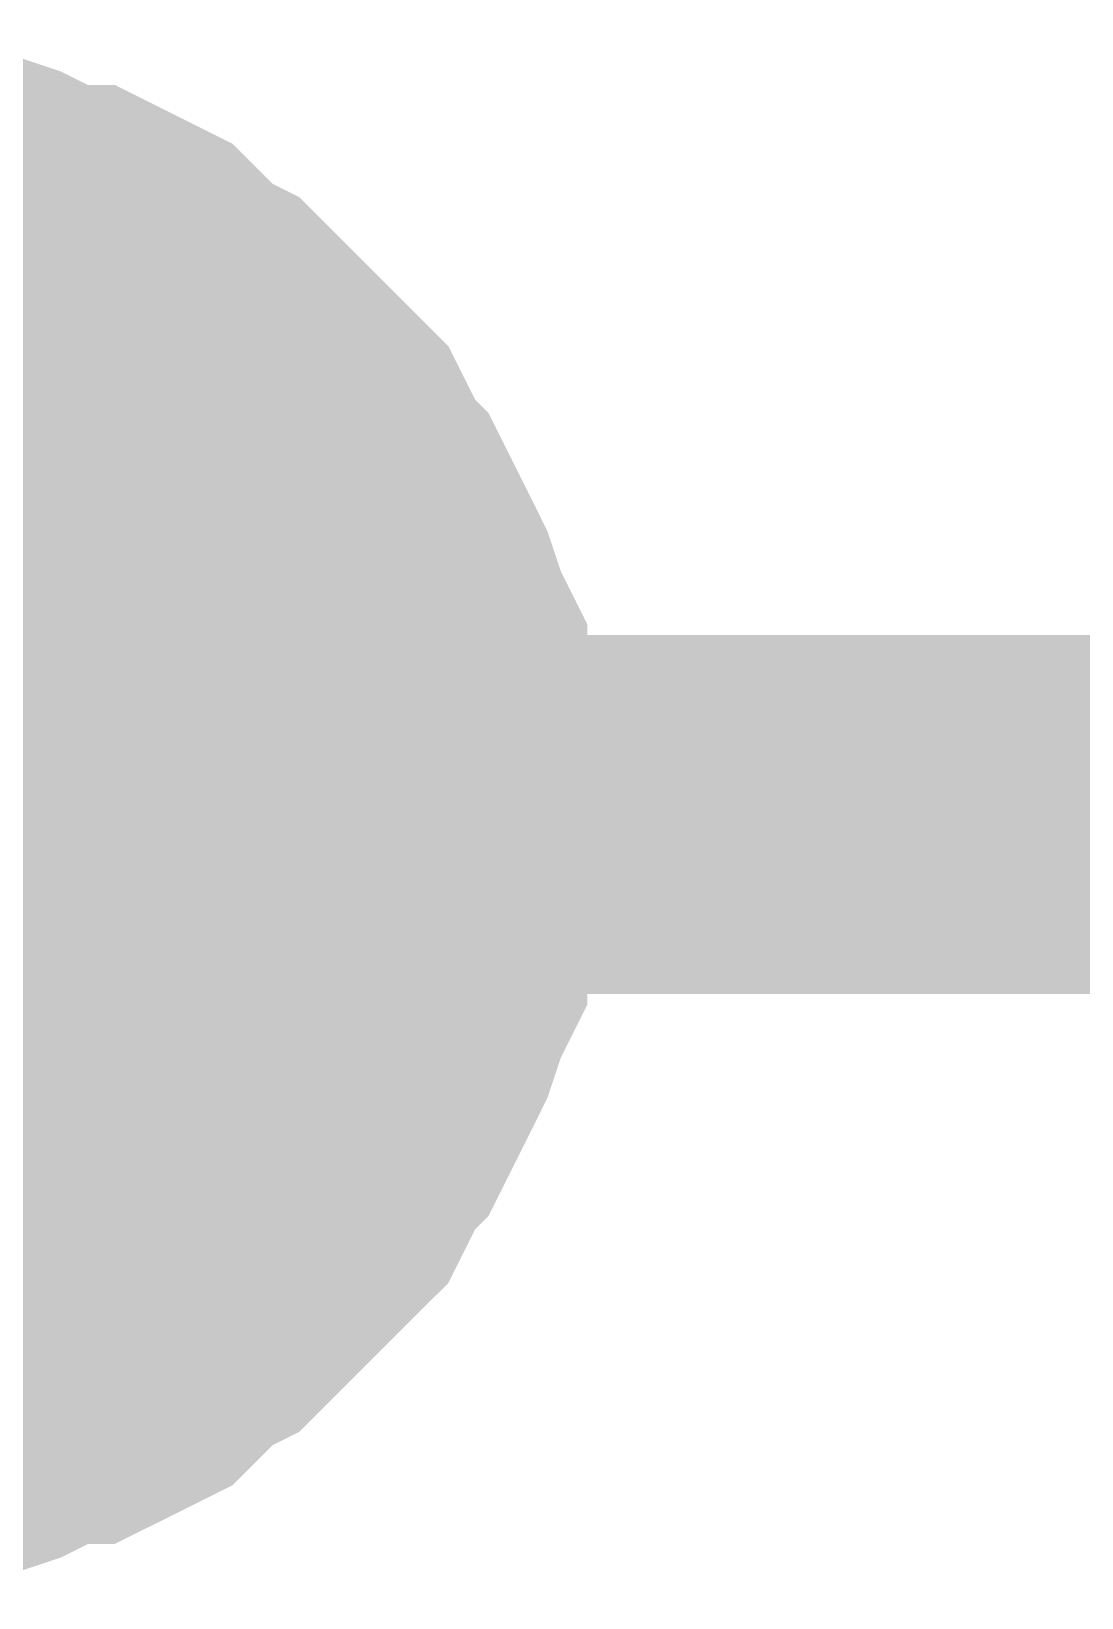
# Model space of a CAD drawing. Header units: inches. Extents: x 0 to 594, y 0 to 420.
# Drawn here: x 137.692 to 138.569, y 194.34 to 195.647 of the extents above; entities that cross this region are included whole.
import ezdxf

# ---------------------------------------------------------------- set-up
doc = ezdxf.new("R2010")
doc.units = ezdxf.units.IN
doc.layers.add('Sheet', color=255, linetype='Continuous')

msp = doc.modelspace()

# ---------------------------------------------------------------- linework, layer by layer
at = {"layer": 'Sheet'}
for points in [[(137.5249, 195.4975, 0.2997, 0.2997, 0), (137.5585, 195.4975, 0.2997, 0.2997, 0), (137.5809, 195.4863, 0.2997, 0.2997, 0), (137.6033, 195.4863, 0.2997, 0.2997, 0), (137.6257, 195.4863, 0.2997, 0.2997, 0), (137.6593, 195.4751, 0.2997, 0.2997, 0), (137.6817, 195.464, 0.2997, 0.2997, 0), (137.7041, 195.4528, 0.2997, 0.2997, 0), (137.7265, 195.4528, 0.2997, 0.2997, 0), (137.7489, 195.4416, 0.2997, 0.2997, 0), (137.7713, 195.4304, 0.2997, 0.2997, 0), (137.7937, 195.408, 0.2997, 0.2997, 0), (137.8049, 195.3968, 0.2997, 0.2997, 0), (137.8273, 195.3856, 0.2997, 0.2997, 0), (137.8497, 195.3632, 0.2997, 0.2997, 0), (137.8609, 195.352, 0.2997, 0.2997, 0), (137.8833, 195.3296, 0.2997, 0.2997, 0), (137.8945, 195.3184, 0.2997, 0.2997, 0), (137.9169, 195.296, 0.2997, 0.2997, 0), (137.9281, 195.2736, 0.2997, 0.2997, 0), (137.9393, 195.2512, 0.2997, 0.2997, 0), (137.9505, 195.24, 0.2997, 0.2997, 0), (137.9617, 195.2176, 0.2997, 0.2997, 0), (137.9729, 195.1952, 0.2997, 0.2997, 0), (137.984, 195.1728, 0.2997, 0.2997, 0), (137.9952, 195.1392, 0.2997, 0.2997, 0), (138.0064, 195.1168, 0.2997, 0.2997, 0), (138.0064, 195.0944, 0.2997, 0.2997, 0), (138.0064, 195.072, 0.2997, 0.2997, 0), (138.0176, 195.0496, 0.2997, 0.2997, 0), (138.0176, 195.016, 0.2997, 0.2997, 0), (138.0176, 194.9936, 0.2997, 0.2997, 0)], [(137.5249, 195.4975, 0.2997, 0.2997, 0), (137.5585, 195.4975, 0.2997, 0.2997, 0), (137.5809, 195.4863, 0.2997, 0.2997, 0), (137.6033, 195.4863, 0.2997, 0.2997, 0), (137.6257, 195.4863, 0.2997, 0.2997, 0), (137.6593, 195.4751, 0.2997, 0.2997, 0), (137.6817, 195.464, 0.2997, 0.2997, 0), (137.7041, 195.4528, 0.2997, 0.2997, 0), (137.7265, 195.4528, 0.2997, 0.2997, 0), (137.7489, 195.4416, 0.2997, 0.2997, 0), (137.7713, 195.4304, 0.2997, 0.2997, 0), (137.7937, 195.408, 0.2997, 0.2997, 0), (137.8049, 195.3968, 0.2997, 0.2997, 0), (137.8273, 195.3856, 0.2997, 0.2997, 0), (137.8497, 195.3632, 0.2997, 0.2997, 0), (137.8609, 195.352, 0.2997, 0.2997, 0), (137.8833, 195.3296, 0.2997, 0.2997, 0), (137.8945, 195.3184, 0.2997, 0.2997, 0), (137.9169, 195.296, 0.2997, 0.2997, 0), (137.9281, 195.2736, 0.2997, 0.2997, 0), (137.9393, 195.2512, 0.2997, 0.2997, 0), (137.9505, 195.24, 0.2997, 0.2997, 0), (137.9617, 195.2176, 0.2997, 0.2997, 0), (137.9729, 195.1952, 0.2997, 0.2997, 0), (137.984, 195.1728, 0.2997, 0.2997, 0), (137.9952, 195.1392, 0.2997, 0.2997, 0), (138.0064, 195.1168, 0.2997, 0.2997, 0), (138.0064, 195.0944, 0.2997, 0.2997, 0), (138.0064, 195.072, 0.2997, 0.2997, 0), (138.0176, 195.0496, 0.2997, 0.2997, 0), (138.0176, 195.016, 0.2997, 0.2997, 0), (138.0176, 194.9936, 0.2997, 0.2997, 0)], [(137.5249, 195.4975, 0.2997, 0.2997, 0), (137.5585, 195.4975, 0.2997, 0.2997, 0), (137.5809, 195.4863, 0.2997, 0.2997, 0), (137.6033, 195.4863, 0.2997, 0.2997, 0), (137.6257, 195.4863, 0.2997, 0.2997, 0), (137.6593, 195.4751, 0.2997, 0.2997, 0), (137.6817, 195.464, 0.2997, 0.2997, 0), (137.7041, 195.4528, 0.2997, 0.2997, 0), (137.7265, 195.4528, 0.2997, 0.2997, 0), (137.7489, 195.4416, 0.2997, 0.2997, 0), (137.7713, 195.4304, 0.2997, 0.2997, 0), (137.7937, 195.408, 0.2997, 0.2997, 0), (137.8049, 195.3968, 0.2997, 0.2997, 0), (137.8273, 195.3856, 0.2997, 0.2997, 0), (137.8497, 195.3632, 0.2997, 0.2997, 0), (137.8609, 195.352, 0.2997, 0.2997, 0), (137.8833, 195.3296, 0.2997, 0.2997, 0), (137.8945, 195.3184, 0.2997, 0.2997, 0), (137.9169, 195.296, 0.2997, 0.2997, 0), (137.9281, 195.2736, 0.2997, 0.2997, 0), (137.9393, 195.2512, 0.2997, 0.2997, 0), (137.9505, 195.24, 0.2997, 0.2997, 0), (137.9617, 195.2176, 0.2997, 0.2997, 0), (137.9729, 195.1952, 0.2997, 0.2997, 0), (137.984, 195.1728, 0.2997, 0.2997, 0), (137.9952, 195.1392, 0.2997, 0.2997, 0), (138.0064, 195.1168, 0.2997, 0.2997, 0), (138.0064, 195.0944, 0.2997, 0.2997, 0), (138.0064, 195.072, 0.2997, 0.2997, 0), (138.0176, 195.0496, 0.2997, 0.2997, 0), (138.0176, 195.016, 0.2997, 0.2997, 0), (138.0176, 194.9936, 0.2997, 0.2997, 0)], [(137.5249, 195.4975, 0.2997, 0.2997, 0), (137.5585, 195.4975, 0.2997, 0.2997, 0), (137.5809, 195.4863, 0.2997, 0.2997, 0), (137.6033, 195.4863, 0.2997, 0.2997, 0), (137.6257, 195.4863, 0.2997, 0.2997, 0), (137.6593, 195.4751, 0.2997, 0.2997, 0), (137.6817, 195.464, 0.2997, 0.2997, 0), (137.7041, 195.4528, 0.2997, 0.2997, 0), (137.7265, 195.4528, 0.2997, 0.2997, 0), (137.7489, 195.4416, 0.2997, 0.2997, 0), (137.7713, 195.4304, 0.2997, 0.2997, 0), (137.7937, 195.408, 0.2997, 0.2997, 0), (137.8049, 195.3968, 0.2997, 0.2997, 0), (137.8273, 195.3856, 0.2997, 0.2997, 0), (137.8497, 195.3632, 0.2997, 0.2997, 0), (137.8609, 195.352, 0.2997, 0.2997, 0), (137.8833, 195.3296, 0.2997, 0.2997, 0), (137.8945, 195.3184, 0.2997, 0.2997, 0), (137.9169, 195.296, 0.2997, 0.2997, 0), (137.9281, 195.2736, 0.2997, 0.2997, 0), (137.9393, 195.2512, 0.2997, 0.2997, 0), (137.9505, 195.24, 0.2997, 0.2997, 0), (137.9617, 195.2176, 0.2997, 0.2997, 0), (137.9729, 195.1952, 0.2997, 0.2997, 0), (137.984, 195.1728, 0.2997, 0.2997, 0), (137.9952, 195.1392, 0.2997, 0.2997, 0), (138.0064, 195.1168, 0.2997, 0.2997, 0), (138.0064, 195.0944, 0.2997, 0.2997, 0), (138.0064, 195.072, 0.2997, 0.2997, 0), (138.0176, 195.0496, 0.2997, 0.2997, 0), (138.0176, 195.016, 0.2997, 0.2997, 0), (138.0176, 194.9936, 0.2997, 0.2997, 0)], [(137.5249, 195.4975, 0.2997, 0.2997, 0), (137.5585, 195.4975, 0.2997, 0.2997, 0), (137.5809, 195.4863, 0.2997, 0.2997, 0), (137.6033, 195.4863, 0.2997, 0.2997, 0), (137.6257, 195.4863, 0.2997, 0.2997, 0), (137.6593, 195.4751, 0.2997, 0.2997, 0), (137.6817, 195.464, 0.2997, 0.2997, 0), (137.7041, 195.4528, 0.2997, 0.2997, 0), (137.7265, 195.4528, 0.2997, 0.2997, 0), (137.7489, 195.4416, 0.2997, 0.2997, 0), (137.7713, 195.4304, 0.2997, 0.2997, 0), (137.7937, 195.408, 0.2997, 0.2997, 0), (137.8049, 195.3968, 0.2997, 0.2997, 0), (137.8273, 195.3856, 0.2997, 0.2997, 0), (137.8497, 195.3632, 0.2997, 0.2997, 0), (137.8609, 195.352, 0.2997, 0.2997, 0), (137.8833, 195.3296, 0.2997, 0.2997, 0), (137.8945, 195.3184, 0.2997, 0.2997, 0), (137.9169, 195.296, 0.2997, 0.2997, 0), (137.9281, 195.2736, 0.2997, 0.2997, 0), (137.9393, 195.2512, 0.2997, 0.2997, 0), (137.9505, 195.24, 0.2997, 0.2997, 0), (137.9617, 195.2176, 0.2997, 0.2997, 0), (137.9729, 195.1952, 0.2997, 0.2997, 0), (137.984, 195.1728, 0.2997, 0.2997, 0), (137.9952, 195.1392, 0.2997, 0.2997, 0), (138.0064, 195.1168, 0.2997, 0.2997, 0), (138.0064, 195.0944, 0.2997, 0.2997, 0), (138.0064, 195.072, 0.2997, 0.2997, 0), (138.0176, 195.0496, 0.2997, 0.2997, 0), (138.0176, 195.016, 0.2997, 0.2997, 0), (138.0176, 194.9936, 0.2997, 0.2997, 0)], [(137.6257, 195.4863, 0.0991, 0.0991, 0), (137.6593, 195.4751, 0.0991, 0.0991, 0), (137.6817, 195.464, 0.0991, 0.0991, 0), (137.7041, 195.4528, 0.0991, 0.0991, 0), (137.7265, 195.4528, 0.0991, 0.0991, 0), (137.7489, 195.4416, 0.0991, 0.0991, 0), (137.7713, 195.4304, 0.0991, 0.0991, 0), (137.7937, 195.408, 0.0991, 0.0991, 0), (137.8049, 195.3968, 0.0991, 0.0991, 0), (137.8273, 195.3856, 0.0991, 0.0991, 0), (137.8497, 195.3632, 0.0991, 0.0991, 0), (137.8609, 195.352, 0.0991, 0.0991, 0), (137.8833, 195.3296, 0.0991, 0.0991, 0), (137.8945, 195.3184, 0.0991, 0.0991, 0), (137.9169, 195.296, 0.0991, 0.0991, 0), (137.9281, 195.2736, 0.0991, 0.0991, 0), (137.9393, 195.2512, 0.0991, 0.0991, 0), (137.9505, 195.24, 0.0991, 0.0991, 0), (137.9617, 195.2176, 0.0991, 0.0991, 0), (137.9729, 195.1952, 0.0991, 0.0991, 0), (137.984, 195.1728, 0.0991, 0.0991, 0), (137.9952, 195.1392, 0.0991, 0.0991, 0), (138.0064, 195.1168, 0.0991, 0.0991, 0), (138.0064, 195.0944, 0.0991, 0.0991, 0), (138.0064, 195.072, 0.0991, 0.0991, 0), (138.0176, 195.0496, 0.0991, 0.0991, 0), (138.0176, 195.016, 0.0991, 0.0991, 0), (138.0176, 194.9936, 0.0991, 0.0991, 0)], [(137.6257, 195.4863, 0.0991, 0.0991, 0), (137.6593, 195.4751, 0.0991, 0.0991, 0), (137.6817, 195.464, 0.0991, 0.0991, 0), (137.7041, 195.4528, 0.0991, 0.0991, 0), (137.7265, 195.4528, 0.0991, 0.0991, 0), (137.7489, 195.4416, 0.0991, 0.0991, 0), (137.7713, 195.4304, 0.0991, 0.0991, 0), (137.7937, 195.408, 0.0991, 0.0991, 0), (137.8049, 195.3968, 0.0991, 0.0991, 0), (137.8273, 195.3856, 0.0991, 0.0991, 0), (137.8497, 195.3632, 0.0991, 0.0991, 0), (137.8609, 195.352, 0.0991, 0.0991, 0), (137.8833, 195.3296, 0.0991, 0.0991, 0), (137.8945, 195.3184, 0.0991, 0.0991, 0), (137.9169, 195.296, 0.0991, 0.0991, 0), (137.9281, 195.2736, 0.0991, 0.0991, 0), (137.9393, 195.2512, 0.0991, 0.0991, 0), (137.9505, 195.24, 0.0991, 0.0991, 0), (137.9617, 195.2176, 0.0991, 0.0991, 0), (137.9729, 195.1952, 0.0991, 0.0991, 0), (137.984, 195.1728, 0.0991, 0.0991, 0), (137.9952, 195.1392, 0.0991, 0.0991, 0), (138.0064, 195.1168, 0.0991, 0.0991, 0), (138.0064, 195.0944, 0.0991, 0.0991, 0), (138.0064, 195.072, 0.0991, 0.0991, 0), (138.0176, 195.0496, 0.0991, 0.0991, 0), (138.0176, 195.016, 0.0991, 0.0991, 0), (138.0176, 194.9936, 0.0991, 0.0991, 0)], [(137.6257, 195.4863, 0.0991, 0.0991, 0), (137.6593, 195.4751, 0.0991, 0.0991, 0), (137.6817, 195.464, 0.0991, 0.0991, 0), (137.7041, 195.4528, 0.0991, 0.0991, 0), (137.7265, 195.4528, 0.0991, 0.0991, 0), (137.7489, 195.4416, 0.0991, 0.0991, 0), (137.7713, 195.4304, 0.0991, 0.0991, 0), (137.7937, 195.408, 0.0991, 0.0991, 0), (137.8049, 195.3968, 0.0991, 0.0991, 0), (137.8273, 195.3856, 0.0991, 0.0991, 0), (137.8497, 195.3632, 0.0991, 0.0991, 0), (137.8609, 195.352, 0.0991, 0.0991, 0), (137.8833, 195.3296, 0.0991, 0.0991, 0), (137.8945, 195.3184, 0.0991, 0.0991, 0), (137.9169, 195.296, 0.0991, 0.0991, 0), (137.9281, 195.2736, 0.0991, 0.0991, 0), (137.9393, 195.2512, 0.0991, 0.0991, 0), (137.9505, 195.24, 0.0991, 0.0991, 0), (137.9617, 195.2176, 0.0991, 0.0991, 0), (137.9729, 195.1952, 0.0991, 0.0991, 0), (137.984, 195.1728, 0.0991, 0.0991, 0), (137.9952, 195.1392, 0.0991, 0.0991, 0), (138.0064, 195.1168, 0.0991, 0.0991, 0), (138.0064, 195.0944, 0.0991, 0.0991, 0), (138.0064, 195.072, 0.0991, 0.0991, 0), (138.0176, 195.0496, 0.0991, 0.0991, 0), (138.0176, 195.016, 0.0991, 0.0991, 0), (138.0176, 194.9936, 0.0991, 0.0991, 0)], [(137.6257, 195.4863, 0.0991, 0.0991, 0), (137.6593, 195.4751, 0.0991, 0.0991, 0), (137.6817, 195.464, 0.0991, 0.0991, 0), (137.7041, 195.4528, 0.0991, 0.0991, 0), (137.7265, 195.4528, 0.0991, 0.0991, 0), (137.7489, 195.4416, 0.0991, 0.0991, 0), (137.7713, 195.4304, 0.0991, 0.0991, 0), (137.7937, 195.408, 0.0991, 0.0991, 0), (137.8049, 195.3968, 0.0991, 0.0991, 0), (137.8273, 195.3856, 0.0991, 0.0991, 0), (137.8497, 195.3632, 0.0991, 0.0991, 0), (137.8609, 195.352, 0.0991, 0.0991, 0), (137.8833, 195.3296, 0.0991, 0.0991, 0), (137.8945, 195.3184, 0.0991, 0.0991, 0), (137.9169, 195.296, 0.0991, 0.0991, 0), (137.9281, 195.2736, 0.0991, 0.0991, 0), (137.9393, 195.2512, 0.0991, 0.0991, 0), (137.9505, 195.24, 0.0991, 0.0991, 0), (137.9617, 195.2176, 0.0991, 0.0991, 0), (137.9729, 195.1952, 0.0991, 0.0991, 0), (137.984, 195.1728, 0.0991, 0.0991, 0), (137.9952, 195.1392, 0.0991, 0.0991, 0), (138.0064, 195.1168, 0.0991, 0.0991, 0), (138.0064, 195.0944, 0.0991, 0.0991, 0), (138.0064, 195.072, 0.0991, 0.0991, 0), (138.0176, 195.0496, 0.0991, 0.0991, 0), (138.0176, 195.016, 0.0991, 0.0991, 0), (138.0176, 194.9936, 0.0991, 0.0991, 0)], [(137.6257, 195.4863, 0.0991, 0.0991, 0), (137.6593, 195.4751, 0.0991, 0.0991, 0), (137.6817, 195.464, 0.0991, 0.0991, 0), (137.7041, 195.4528, 0.0991, 0.0991, 0), (137.7265, 195.4528, 0.0991, 0.0991, 0), (137.7489, 195.4416, 0.0991, 0.0991, 0), (137.7713, 195.4304, 0.0991, 0.0991, 0), (137.7937, 195.408, 0.0991, 0.0991, 0), (137.8049, 195.3968, 0.0991, 0.0991, 0), (137.8273, 195.3856, 0.0991, 0.0991, 0), (137.8497, 195.3632, 0.0991, 0.0991, 0), (137.8609, 195.352, 0.0991, 0.0991, 0), (137.8833, 195.3296, 0.0991, 0.0991, 0), (137.8945, 195.3184, 0.0991, 0.0991, 0), (137.9169, 195.296, 0.0991, 0.0991, 0), (137.9281, 195.2736, 0.0991, 0.0991, 0), (137.9393, 195.2512, 0.0991, 0.0991, 0), (137.9505, 195.24, 0.0991, 0.0991, 0), (137.9617, 195.2176, 0.0991, 0.0991, 0), (137.9729, 195.1952, 0.0991, 0.0991, 0), (137.984, 195.1728, 0.0991, 0.0991, 0), (137.9952, 195.1392, 0.0991, 0.0991, 0), (138.0064, 195.1168, 0.0991, 0.0991, 0), (138.0064, 195.0944, 0.0991, 0.0991, 0), (138.0064, 195.072, 0.0991, 0.0991, 0), (138.0176, 195.0496, 0.0991, 0.0991, 0), (138.0176, 195.016, 0.0991, 0.0991, 0), (138.0176, 194.9936, 0.0991, 0.0991, 0)], [(147.5033, 194.9936, 0.2997, 0.2997, 0), (137.5025, 194.9936, 0.2997, 0.2997, 0), (130.0103, 194.9936, 0.2997, 0.2997, 0)], [(138.0176, 194.9936, 0.2997, 0.2997, 0), (138.0176, 194.9712, 0.2997, 0.2997, 0), (138.0176, 194.9376, 0.2997, 0.2997, 0), (138.0064, 194.9152, 0.2997, 0.2997, 0), (138.0064, 194.8928, 0.2997, 0.2997, 0), (138.0064, 194.8704, 0.2997, 0.2997, 0), (137.9952, 194.848, 0.2997, 0.2997, 0), (137.984, 194.8144, 0.2997, 0.2997, 0), (137.9729, 194.792, 0.2997, 0.2997, 0), (137.9617, 194.7696, 0.2997, 0.2997, 0), (137.9505, 194.7472, 0.2997, 0.2997, 0), (137.9393, 194.736, 0.2997, 0.2997, 0), (137.9281, 194.7136, 0.2997, 0.2997, 0), (137.9169, 194.6912, 0.2997, 0.2997, 0), (137.8945, 194.6688, 0.2997, 0.2997, 0), (137.8833, 194.6576, 0.2997, 0.2997, 0), (137.8609, 194.6352, 0.2997, 0.2997, 0), (137.8497, 194.624, 0.2997, 0.2997, 0), (137.8273, 194.6016, 0.2997, 0.2997, 0), (137.8049, 194.5904, 0.2997, 0.2997, 0), (137.7937, 194.5792, 0.2997, 0.2997, 0), (137.7713, 194.5568, 0.2997, 0.2997, 0), (137.7489, 194.5456, 0.2997, 0.2997, 0), (137.7265, 194.5345, 0.2997, 0.2997, 0), (137.7041, 194.5345, 0.2997, 0.2997, 0), (137.6817, 194.5233, 0.2997, 0.2997, 0), (137.6593, 194.5121, 0.2997, 0.2997, 0), (137.6257, 194.5009, 0.2997, 0.2997, 0), (137.6033, 194.5009, 0.2997, 0.2997, 0), (137.5809, 194.5009, 0.2997, 0.2997, 0), (137.5585, 194.4897, 0.2997, 0.2997, 0), (137.5249, 194.4897, 0.2997, 0.2997, 0)], [(138.0176, 194.9936, 0.2997, 0.2997, 0), (138.0176, 194.9712, 0.2997, 0.2997, 0), (138.0176, 194.9376, 0.2997, 0.2997, 0), (138.0064, 194.9152, 0.2997, 0.2997, 0), (138.0064, 194.8928, 0.2997, 0.2997, 0), (138.0064, 194.8704, 0.2997, 0.2997, 0), (137.9952, 194.848, 0.2997, 0.2997, 0), (137.984, 194.8144, 0.2997, 0.2997, 0), (137.9729, 194.792, 0.2997, 0.2997, 0), (137.9617, 194.7696, 0.2997, 0.2997, 0), (137.9505, 194.7472, 0.2997, 0.2997, 0), (137.9393, 194.736, 0.2997, 0.2997, 0), (137.9281, 194.7136, 0.2997, 0.2997, 0), (137.9169, 194.6912, 0.2997, 0.2997, 0), (137.8945, 194.6688, 0.2997, 0.2997, 0), (137.8833, 194.6576, 0.2997, 0.2997, 0), (137.8609, 194.6352, 0.2997, 0.2997, 0), (137.8497, 194.624, 0.2997, 0.2997, 0), (137.8273, 194.6016, 0.2997, 0.2997, 0), (137.8049, 194.5904, 0.2997, 0.2997, 0), (137.7937, 194.5792, 0.2997, 0.2997, 0), (137.7713, 194.5568, 0.2997, 0.2997, 0), (137.7489, 194.5456, 0.2997, 0.2997, 0), (137.7265, 194.5345, 0.2997, 0.2997, 0), (137.7041, 194.5345, 0.2997, 0.2997, 0), (137.6817, 194.5233, 0.2997, 0.2997, 0), (137.6593, 194.5121, 0.2997, 0.2997, 0), (137.6257, 194.5009, 0.2997, 0.2997, 0), (137.6033, 194.5009, 0.2997, 0.2997, 0), (137.5809, 194.5009, 0.2997, 0.2997, 0), (137.5585, 194.4897, 0.2997, 0.2997, 0), (137.5249, 194.4897, 0.2997, 0.2997, 0)], [(138.0176, 194.9936, 0.2997, 0.2997, 0), (138.0176, 194.9712, 0.2997, 0.2997, 0), (138.0176, 194.9376, 0.2997, 0.2997, 0), (138.0064, 194.9152, 0.2997, 0.2997, 0), (138.0064, 194.8928, 0.2997, 0.2997, 0), (138.0064, 194.8704, 0.2997, 0.2997, 0), (137.9952, 194.848, 0.2997, 0.2997, 0), (137.984, 194.8144, 0.2997, 0.2997, 0), (137.9729, 194.792, 0.2997, 0.2997, 0), (137.9617, 194.7696, 0.2997, 0.2997, 0), (137.9505, 194.7472, 0.2997, 0.2997, 0), (137.9393, 194.736, 0.2997, 0.2997, 0), (137.9281, 194.7136, 0.2997, 0.2997, 0), (137.9169, 194.6912, 0.2997, 0.2997, 0), (137.8945, 194.6688, 0.2997, 0.2997, 0), (137.8833, 194.6576, 0.2997, 0.2997, 0), (137.8609, 194.6352, 0.2997, 0.2997, 0), (137.8497, 194.624, 0.2997, 0.2997, 0), (137.8273, 194.6016, 0.2997, 0.2997, 0), (137.8049, 194.5904, 0.2997, 0.2997, 0), (137.7937, 194.5792, 0.2997, 0.2997, 0), (137.7713, 194.5568, 0.2997, 0.2997, 0), (137.7489, 194.5456, 0.2997, 0.2997, 0), (137.7265, 194.5345, 0.2997, 0.2997, 0), (137.7041, 194.5345, 0.2997, 0.2997, 0), (137.6817, 194.5233, 0.2997, 0.2997, 0), (137.6593, 194.5121, 0.2997, 0.2997, 0), (137.6257, 194.5009, 0.2997, 0.2997, 0), (137.6033, 194.5009, 0.2997, 0.2997, 0), (137.5809, 194.5009, 0.2997, 0.2997, 0), (137.5585, 194.4897, 0.2997, 0.2997, 0), (137.5249, 194.4897, 0.2997, 0.2997, 0)], [(138.0176, 194.9936, 0.2997, 0.2997, 0), (138.0176, 194.9712, 0.2997, 0.2997, 0), (138.0176, 194.9376, 0.2997, 0.2997, 0), (138.0064, 194.9152, 0.2997, 0.2997, 0), (138.0064, 194.8928, 0.2997, 0.2997, 0), (138.0064, 194.8704, 0.2997, 0.2997, 0), (137.9952, 194.848, 0.2997, 0.2997, 0), (137.984, 194.8144, 0.2997, 0.2997, 0), (137.9729, 194.792, 0.2997, 0.2997, 0), (137.9617, 194.7696, 0.2997, 0.2997, 0), (137.9505, 194.7472, 0.2997, 0.2997, 0), (137.9393, 194.736, 0.2997, 0.2997, 0), (137.9281, 194.7136, 0.2997, 0.2997, 0), (137.9169, 194.6912, 0.2997, 0.2997, 0), (137.8945, 194.6688, 0.2997, 0.2997, 0), (137.8833, 194.6576, 0.2997, 0.2997, 0), (137.8609, 194.6352, 0.2997, 0.2997, 0), (137.8497, 194.624, 0.2997, 0.2997, 0), (137.8273, 194.6016, 0.2997, 0.2997, 0), (137.8049, 194.5904, 0.2997, 0.2997, 0), (137.7937, 194.5792, 0.2997, 0.2997, 0), (137.7713, 194.5568, 0.2997, 0.2997, 0), (137.7489, 194.5456, 0.2997, 0.2997, 0), (137.7265, 194.5345, 0.2997, 0.2997, 0), (137.7041, 194.5345, 0.2997, 0.2997, 0), (137.6817, 194.5233, 0.2997, 0.2997, 0), (137.6593, 194.5121, 0.2997, 0.2997, 0), (137.6257, 194.5009, 0.2997, 0.2997, 0), (137.6033, 194.5009, 0.2997, 0.2997, 0), (137.5809, 194.5009, 0.2997, 0.2997, 0), (137.5585, 194.4897, 0.2997, 0.2997, 0), (137.5249, 194.4897, 0.2997, 0.2997, 0)], [(138.0176, 194.9936, 0.2997, 0.2997, 0), (138.0176, 194.9712, 0.2997, 0.2997, 0), (138.0176, 194.9376, 0.2997, 0.2997, 0), (138.0064, 194.9152, 0.2997, 0.2997, 0), (138.0064, 194.8928, 0.2997, 0.2997, 0), (138.0064, 194.8704, 0.2997, 0.2997, 0), (137.9952, 194.848, 0.2997, 0.2997, 0), (137.984, 194.8144, 0.2997, 0.2997, 0), (137.9729, 194.792, 0.2997, 0.2997, 0), (137.9617, 194.7696, 0.2997, 0.2997, 0), (137.9505, 194.7472, 0.2997, 0.2997, 0), (137.9393, 194.736, 0.2997, 0.2997, 0), (137.9281, 194.7136, 0.2997, 0.2997, 0), (137.9169, 194.6912, 0.2997, 0.2997, 0), (137.8945, 194.6688, 0.2997, 0.2997, 0), (137.8833, 194.6576, 0.2997, 0.2997, 0), (137.8609, 194.6352, 0.2997, 0.2997, 0), (137.8497, 194.624, 0.2997, 0.2997, 0), (137.8273, 194.6016, 0.2997, 0.2997, 0), (137.8049, 194.5904, 0.2997, 0.2997, 0), (137.7937, 194.5792, 0.2997, 0.2997, 0), (137.7713, 194.5568, 0.2997, 0.2997, 0), (137.7489, 194.5456, 0.2997, 0.2997, 0), (137.7265, 194.5345, 0.2997, 0.2997, 0), (137.7041, 194.5345, 0.2997, 0.2997, 0), (137.6817, 194.5233, 0.2997, 0.2997, 0), (137.6593, 194.5121, 0.2997, 0.2997, 0), (137.6257, 194.5009, 0.2997, 0.2997, 0), (137.6033, 194.5009, 0.2997, 0.2997, 0), (137.5809, 194.5009, 0.2997, 0.2997, 0), (137.5585, 194.4897, 0.2997, 0.2997, 0), (137.5249, 194.4897, 0.2997, 0.2997, 0)], [(138.0176, 194.9936, 0.2997, 0.2997, 0), (138.0176, 194.9936, 0.2997, 0.2997, 0), (138.0176, 194.9936, 0.2997, 0.2997, 0), (138.0176, 194.9936, 0.2997, 0.2997, 0), (138.0176, 194.9936, 0.2997, 0.2997, 0), (138.0176, 194.9936, 0.2997, 0.2997, 0), (138.0176, 194.9936, 0.2997, 0.2997, 0), (138.0176, 194.9936, 0.2997, 0.2997, 0), (138.0176, 194.9936, 0.2997, 0.2997, 0), (138.0176, 194.9936, 0.2997, 0.2997, 0), (138.0176, 194.9936, 0.2997, 0.2997, 0), (138.0176, 194.9936, 0.2997, 0.2997, 0), (138.0176, 194.9936, 0.2997, 0.2997, 0), (138.0176, 194.9936, 0.2997, 0.2997, 0), (138.0176, 194.9936, 0.2997, 0.2997, 0), (138.0176, 194.9936, 0.2997, 0.2997, 0), (138.0176, 194.9936, 0.2997, 0.2997, 0), (138.0176, 194.9936, 0.2997, 0.2997, 0), (138.0176, 194.9936, 0.2997, 0.2997, 0), (138.0176, 194.9936, 0.2997, 0.2997, 0), (138.0176, 194.9936, 0.2997, 0.2997, 0), (138.0176, 194.9936, 0.2997, 0.2997, 0), (138.0176, 194.9936, 0.2997, 0.2997, 0), (138.0176, 194.9936, 0.2997, 0.2997, 0), (138.0176, 194.9936, 0.2997, 0.2997, 0), (138.0176, 194.9936, 0.2997, 0.2997, 0), (138.0176, 194.9936, 0.2997, 0.2997, 0), (138.0176, 194.9936, 0.2997, 0.2997, 0), (138.0176, 194.9936, 0.2997, 0.2997, 0), (138.0176, 194.9936, 0.2997, 0.2997, 0), (138.0176, 194.9936, 0.2997, 0.2997, 0), (138.0176, 194.9936, 0.2997, 0.2997, 0), (138.0176, 194.9936, 0.2997, 0.2997, 0)], [(138.0176, 194.9936, 0.2997, 0.2997, 0), (138.0176, 194.9936, 0.2997, 0.2997, 0)], [(138.0176, 194.9936, 0.2997, 0.2997, 0), (138.0176, 194.9936, 0.2997, 0.2997, 0), (138.0176, 194.9936, 0.2997, 0.2997, 0), (138.0176, 194.9936, 0.2997, 0.2997, 0), (138.0176, 194.9936, 0.2997, 0.2997, 0), (138.0176, 194.9936, 0.2997, 0.2997, 0), (138.0176, 194.9936, 0.2997, 0.2997, 0), (138.0176, 194.9936, 0.2997, 0.2997, 0), (138.0176, 194.9936, 0.2997, 0.2997, 0), (138.0176, 194.9936, 0.2997, 0.2997, 0), (138.0176, 194.9936, 0.2997, 0.2997, 0), (138.0176, 194.9936, 0.2997, 0.2997, 0), (138.0176, 194.9936, 0.2997, 0.2997, 0), (138.0176, 194.9936, 0.2997, 0.2997, 0), (138.0176, 194.9936, 0.2997, 0.2997, 0), (138.0176, 194.9936, 0.2997, 0.2997, 0), (138.0176, 194.9936, 0.2997, 0.2997, 0), (138.0176, 194.9936, 0.2997, 0.2997, 0), (138.0176, 194.9936, 0.2997, 0.2997, 0), (138.0176, 194.9936, 0.2997, 0.2997, 0), (138.0176, 194.9936, 0.2997, 0.2997, 0), (138.0176, 194.9936, 0.2997, 0.2997, 0), (138.0176, 194.9936, 0.2997, 0.2997, 0), (138.0176, 194.9936, 0.2997, 0.2997, 0), (138.0176, 194.9936, 0.2997, 0.2997, 0), (138.0176, 194.9936, 0.2997, 0.2997, 0), (138.0176, 194.9936, 0.2997, 0.2997, 0), (138.0176, 194.9936, 0.2997, 0.2997, 0), (138.0176, 194.9936, 0.2997, 0.2997, 0), (138.0176, 194.9936, 0.2997, 0.2997, 0), (138.0176, 194.9936, 0.2997, 0.2997, 0), (138.0176, 194.9936, 0.2997, 0.2997, 0), (138.0176, 194.9936, 0.2997, 0.2997, 0)], [(138.0176, 194.9936, 0.2997, 0.2997, 0), (138.0176, 194.9936, 0.2997, 0.2997, 0)], [(138.0176, 194.9936, 0.2997, 0.2997, 0), (138.0176, 194.9936, 0.2997, 0.2997, 0), (138.0176, 194.9936, 0.2997, 0.2997, 0), (138.0176, 194.9936, 0.2997, 0.2997, 0), (138.0176, 194.9936, 0.2997, 0.2997, 0), (138.0176, 194.9936, 0.2997, 0.2997, 0), (138.0176, 194.9936, 0.2997, 0.2997, 0), (138.0176, 194.9936, 0.2997, 0.2997, 0), (138.0176, 194.9936, 0.2997, 0.2997, 0), (138.0176, 194.9936, 0.2997, 0.2997, 0), (138.0176, 194.9936, 0.2997, 0.2997, 0), (138.0176, 194.9936, 0.2997, 0.2997, 0), (138.0176, 194.9936, 0.2997, 0.2997, 0), (138.0176, 194.9936, 0.2997, 0.2997, 0), (138.0176, 194.9936, 0.2997, 0.2997, 0), (138.0176, 194.9936, 0.2997, 0.2997, 0), (138.0176, 194.9936, 0.2997, 0.2997, 0), (138.0176, 194.9936, 0.2997, 0.2997, 0), (138.0176, 194.9936, 0.2997, 0.2997, 0), (138.0176, 194.9936, 0.2997, 0.2997, 0), (138.0176, 194.9936, 0.2997, 0.2997, 0), (138.0176, 194.9936, 0.2997, 0.2997, 0), (138.0176, 194.9936, 0.2997, 0.2997, 0), (138.0176, 194.9936, 0.2997, 0.2997, 0), (138.0176, 194.9936, 0.2997, 0.2997, 0), (138.0176, 194.9936, 0.2997, 0.2997, 0), (138.0176, 194.9936, 0.2997, 0.2997, 0), (138.0176, 194.9936, 0.2997, 0.2997, 0), (138.0176, 194.9936, 0.2997, 0.2997, 0), (138.0176, 194.9936, 0.2997, 0.2997, 0), (138.0176, 194.9936, 0.2997, 0.2997, 0), (138.0176, 194.9936, 0.2997, 0.2997, 0), (138.0176, 194.9936, 0.2997, 0.2997, 0)], [(138.0176, 194.9936, 0.2997, 0.2997, 0), (138.0176, 194.9936, 0.2997, 0.2997, 0)], [(138.0176, 194.9936, 0.2997, 0.2997, 0), (138.0176, 194.9936, 0.2997, 0.2997, 0), (138.0176, 194.9936, 0.2997, 0.2997, 0), (138.0176, 194.9936, 0.2997, 0.2997, 0), (138.0176, 194.9936, 0.2997, 0.2997, 0), (138.0176, 194.9936, 0.2997, 0.2997, 0), (138.0176, 194.9936, 0.2997, 0.2997, 0), (138.0176, 194.9936, 0.2997, 0.2997, 0), (138.0176, 194.9936, 0.2997, 0.2997, 0), (138.0176, 194.9936, 0.2997, 0.2997, 0), (138.0176, 194.9936, 0.2997, 0.2997, 0), (138.0176, 194.9936, 0.2997, 0.2997, 0), (138.0176, 194.9936, 0.2997, 0.2997, 0), (138.0176, 194.9936, 0.2997, 0.2997, 0), (138.0176, 194.9936, 0.2997, 0.2997, 0), (138.0176, 194.9936, 0.2997, 0.2997, 0), (138.0176, 194.9936, 0.2997, 0.2997, 0), (138.0176, 194.9936, 0.2997, 0.2997, 0), (138.0176, 194.9936, 0.2997, 0.2997, 0), (138.0176, 194.9936, 0.2997, 0.2997, 0), (138.0176, 194.9936, 0.2997, 0.2997, 0), (138.0176, 194.9936, 0.2997, 0.2997, 0), (138.0176, 194.9936, 0.2997, 0.2997, 0), (138.0176, 194.9936, 0.2997, 0.2997, 0), (138.0176, 194.9936, 0.2997, 0.2997, 0), (138.0176, 194.9936, 0.2997, 0.2997, 0), (138.0176, 194.9936, 0.2997, 0.2997, 0), (138.0176, 194.9936, 0.2997, 0.2997, 0), (138.0176, 194.9936, 0.2997, 0.2997, 0), (138.0176, 194.9936, 0.2997, 0.2997, 0), (138.0176, 194.9936, 0.2997, 0.2997, 0), (138.0176, 194.9936, 0.2997, 0.2997, 0), (138.0176, 194.9936, 0.2997, 0.2997, 0)], [(138.0176, 194.9936, 0.2997, 0.2997, 0), (138.0176, 194.9936, 0.2997, 0.2997, 0)], [(138.0176, 194.9936, 0.2997, 0.2997, 0), (138.0176, 194.9936, 0.2997, 0.2997, 0), (138.0176, 194.9936, 0.2997, 0.2997, 0), (138.0176, 194.9936, 0.2997, 0.2997, 0), (138.0176, 194.9936, 0.2997, 0.2997, 0), (138.0176, 194.9936, 0.2997, 0.2997, 0), (138.0176, 194.9936, 0.2997, 0.2997, 0), (138.0176, 194.9936, 0.2997, 0.2997, 0), (138.0176, 194.9936, 0.2997, 0.2997, 0), (138.0176, 194.9936, 0.2997, 0.2997, 0), (138.0176, 194.9936, 0.2997, 0.2997, 0), (138.0176, 194.9936, 0.2997, 0.2997, 0), (138.0176, 194.9936, 0.2997, 0.2997, 0), (138.0176, 194.9936, 0.2997, 0.2997, 0), (138.0176, 194.9936, 0.2997, 0.2997, 0), (138.0176, 194.9936, 0.2997, 0.2997, 0), (138.0176, 194.9936, 0.2997, 0.2997, 0), (138.0176, 194.9936, 0.2997, 0.2997, 0), (138.0176, 194.9936, 0.2997, 0.2997, 0), (138.0176, 194.9936, 0.2997, 0.2997, 0), (138.0176, 194.9936, 0.2997, 0.2997, 0), (138.0176, 194.9936, 0.2997, 0.2997, 0), (138.0176, 194.9936, 0.2997, 0.2997, 0), (138.0176, 194.9936, 0.2997, 0.2997, 0), (138.0176, 194.9936, 0.2997, 0.2997, 0), (138.0176, 194.9936, 0.2997, 0.2997, 0), (138.0176, 194.9936, 0.2997, 0.2997, 0), (138.0176, 194.9936, 0.2997, 0.2997, 0), (138.0176, 194.9936, 0.2997, 0.2997, 0), (138.0176, 194.9936, 0.2997, 0.2997, 0), (138.0176, 194.9936, 0.2997, 0.2997, 0), (138.0176, 194.9936, 0.2997, 0.2997, 0), (138.0176, 194.9936, 0.2997, 0.2997, 0)], [(138.0176, 194.9936, 0.2997, 0.2997, 0), (138.0176, 194.9936, 0.2997, 0.2997, 0)], [(138.0176, 194.9936, 0.0991, 0.0991, 0), (138.0176, 194.9712, 0.0991, 0.0991, 0), (138.0176, 194.9376, 0.0991, 0.0991, 0), (138.0064, 194.9152, 0.0991, 0.0991, 0), (138.0064, 194.8928, 0.0991, 0.0991, 0), (138.0064, 194.8704, 0.0991, 0.0991, 0), (137.9952, 194.848, 0.0991, 0.0991, 0), (137.984, 194.8144, 0.0991, 0.0991, 0), (137.9729, 194.792, 0.0991, 0.0991, 0), (137.9617, 194.7696, 0.0991, 0.0991, 0), (137.9505, 194.7472, 0.0991, 0.0991, 0), (137.9393, 194.736, 0.0991, 0.0991, 0), (137.9281, 194.7136, 0.0991, 0.0991, 0), (137.9169, 194.6912, 0.0991, 0.0991, 0), (137.8945, 194.6688, 0.0991, 0.0991, 0), (137.8833, 194.6576, 0.0991, 0.0991, 0), (137.8609, 194.6352, 0.0991, 0.0991, 0), (137.8497, 194.624, 0.0991, 0.0991, 0), (137.8273, 194.6016, 0.0991, 0.0991, 0), (137.8049, 194.5904, 0.0991, 0.0991, 0), (137.7937, 194.5792, 0.0991, 0.0991, 0), (137.7713, 194.5568, 0.0991, 0.0991, 0), (137.7489, 194.5456, 0.0991, 0.0991, 0), (137.7265, 194.5345, 0.0991, 0.0991, 0), (137.7041, 194.5345, 0.0991, 0.0991, 0), (137.6817, 194.5233, 0.0991, 0.0991, 0), (137.6593, 194.5121, 0.0991, 0.0991, 0), (137.6257, 194.5009, 0.0991, 0.0991, 0)], [(138.0176, 194.9936, 0.0991, 0.0991, 0), (138.0176, 194.9712, 0.0991, 0.0991, 0), (138.0176, 194.9376, 0.0991, 0.0991, 0), (138.0064, 194.9152, 0.0991, 0.0991, 0), (138.0064, 194.8928, 0.0991, 0.0991, 0), (138.0064, 194.8704, 0.0991, 0.0991, 0), (137.9952, 194.848, 0.0991, 0.0991, 0), (137.984, 194.8144, 0.0991, 0.0991, 0), (137.9729, 194.792, 0.0991, 0.0991, 0), (137.9617, 194.7696, 0.0991, 0.0991, 0), (137.9505, 194.7472, 0.0991, 0.0991, 0), (137.9393, 194.736, 0.0991, 0.0991, 0), (137.9281, 194.7136, 0.0991, 0.0991, 0), (137.9169, 194.6912, 0.0991, 0.0991, 0), (137.8945, 194.6688, 0.0991, 0.0991, 0), (137.8833, 194.6576, 0.0991, 0.0991, 0), (137.8609, 194.6352, 0.0991, 0.0991, 0), (137.8497, 194.624, 0.0991, 0.0991, 0), (137.8273, 194.6016, 0.0991, 0.0991, 0), (137.8049, 194.5904, 0.0991, 0.0991, 0), (137.7937, 194.5792, 0.0991, 0.0991, 0), (137.7713, 194.5568, 0.0991, 0.0991, 0), (137.7489, 194.5456, 0.0991, 0.0991, 0), (137.7265, 194.5345, 0.0991, 0.0991, 0), (137.7041, 194.5345, 0.0991, 0.0991, 0), (137.6817, 194.5233, 0.0991, 0.0991, 0), (137.6593, 194.5121, 0.0991, 0.0991, 0), (137.6257, 194.5009, 0.0991, 0.0991, 0)], [(138.0176, 194.9936, 0.0991, 0.0991, 0), (138.0176, 194.9712, 0.0991, 0.0991, 0), (138.0176, 194.9376, 0.0991, 0.0991, 0), (138.0064, 194.9152, 0.0991, 0.0991, 0), (138.0064, 194.8928, 0.0991, 0.0991, 0), (138.0064, 194.8704, 0.0991, 0.0991, 0), (137.9952, 194.848, 0.0991, 0.0991, 0), (137.984, 194.8144, 0.0991, 0.0991, 0), (137.9729, 194.792, 0.0991, 0.0991, 0), (137.9617, 194.7696, 0.0991, 0.0991, 0), (137.9505, 194.7472, 0.0991, 0.0991, 0), (137.9393, 194.736, 0.0991, 0.0991, 0), (137.9281, 194.7136, 0.0991, 0.0991, 0), (137.9169, 194.6912, 0.0991, 0.0991, 0), (137.8945, 194.6688, 0.0991, 0.0991, 0), (137.8833, 194.6576, 0.0991, 0.0991, 0), (137.8609, 194.6352, 0.0991, 0.0991, 0), (137.8497, 194.624, 0.0991, 0.0991, 0), (137.8273, 194.6016, 0.0991, 0.0991, 0), (137.8049, 194.5904, 0.0991, 0.0991, 0), (137.7937, 194.5792, 0.0991, 0.0991, 0), (137.7713, 194.5568, 0.0991, 0.0991, 0), (137.7489, 194.5456, 0.0991, 0.0991, 0), (137.7265, 194.5345, 0.0991, 0.0991, 0), (137.7041, 194.5345, 0.0991, 0.0991, 0), (137.6817, 194.5233, 0.0991, 0.0991, 0), (137.6593, 194.5121, 0.0991, 0.0991, 0), (137.6257, 194.5009, 0.0991, 0.0991, 0)], [(138.0176, 194.9936, 0.0991, 0.0991, 0), (138.0176, 194.9712, 0.0991, 0.0991, 0), (138.0176, 194.9376, 0.0991, 0.0991, 0), (138.0064, 194.9152, 0.0991, 0.0991, 0), (138.0064, 194.8928, 0.0991, 0.0991, 0), (138.0064, 194.8704, 0.0991, 0.0991, 0), (137.9952, 194.848, 0.0991, 0.0991, 0), (137.984, 194.8144, 0.0991, 0.0991, 0), (137.9729, 194.792, 0.0991, 0.0991, 0), (137.9617, 194.7696, 0.0991, 0.0991, 0), (137.9505, 194.7472, 0.0991, 0.0991, 0), (137.9393, 194.736, 0.0991, 0.0991, 0), (137.9281, 194.7136, 0.0991, 0.0991, 0), (137.9169, 194.6912, 0.0991, 0.0991, 0), (137.8945, 194.6688, 0.0991, 0.0991, 0), (137.8833, 194.6576, 0.0991, 0.0991, 0), (137.8609, 194.6352, 0.0991, 0.0991, 0), (137.8497, 194.624, 0.0991, 0.0991, 0), (137.8273, 194.6016, 0.0991, 0.0991, 0), (137.8049, 194.5904, 0.0991, 0.0991, 0), (137.7937, 194.5792, 0.0991, 0.0991, 0), (137.7713, 194.5568, 0.0991, 0.0991, 0), (137.7489, 194.5456, 0.0991, 0.0991, 0), (137.7265, 194.5345, 0.0991, 0.0991, 0), (137.7041, 194.5345, 0.0991, 0.0991, 0), (137.6817, 194.5233, 0.0991, 0.0991, 0), (137.6593, 194.5121, 0.0991, 0.0991, 0), (137.6257, 194.5009, 0.0991, 0.0991, 0)], [(138.0176, 194.9936, 0.0991, 0.0991, 0), (138.0176, 194.9712, 0.0991, 0.0991, 0), (138.0176, 194.9376, 0.0991, 0.0991, 0), (138.0064, 194.9152, 0.0991, 0.0991, 0), (138.0064, 194.8928, 0.0991, 0.0991, 0), (138.0064, 194.8704, 0.0991, 0.0991, 0), (137.9952, 194.848, 0.0991, 0.0991, 0), (137.984, 194.8144, 0.0991, 0.0991, 0), (137.9729, 194.792, 0.0991, 0.0991, 0), (137.9617, 194.7696, 0.0991, 0.0991, 0), (137.9505, 194.7472, 0.0991, 0.0991, 0), (137.9393, 194.736, 0.0991, 0.0991, 0), (137.9281, 194.7136, 0.0991, 0.0991, 0), (137.9169, 194.6912, 0.0991, 0.0991, 0), (137.8945, 194.6688, 0.0991, 0.0991, 0), (137.8833, 194.6576, 0.0991, 0.0991, 0), (137.8609, 194.6352, 0.0991, 0.0991, 0), (137.8497, 194.624, 0.0991, 0.0991, 0), (137.8273, 194.6016, 0.0991, 0.0991, 0), (137.8049, 194.5904, 0.0991, 0.0991, 0), (137.7937, 194.5792, 0.0991, 0.0991, 0), (137.7713, 194.5568, 0.0991, 0.0991, 0), (137.7489, 194.5456, 0.0991, 0.0991, 0), (137.7265, 194.5345, 0.0991, 0.0991, 0), (137.7041, 194.5345, 0.0991, 0.0991, 0), (137.6817, 194.5233, 0.0991, 0.0991, 0), (137.6593, 194.5121, 0.0991, 0.0991, 0), (137.6257, 194.5009, 0.0991, 0.0991, 0)], [(138.0176, 194.9936, 0.0991, 0.0991, 0), (138.0176, 194.9936, 0.0991, 0.0991, 0), (138.0176, 194.9936, 0.0991, 0.0991, 0), (138.0176, 194.9936, 0.0991, 0.0991, 0), (138.0176, 194.9936, 0.0991, 0.0991, 0), (138.0176, 194.9936, 0.0991, 0.0991, 0), (138.0176, 194.9936, 0.0991, 0.0991, 0), (138.0176, 194.9936, 0.0991, 0.0991, 0), (138.0176, 194.9936, 0.0991, 0.0991, 0), (138.0176, 194.9936, 0.0991, 0.0991, 0), (138.0176, 194.9936, 0.0991, 0.0991, 0), (138.0176, 194.9936, 0.0991, 0.0991, 0), (138.0176, 194.9936, 0.0991, 0.0991, 0), (138.0176, 194.9936, 0.0991, 0.0991, 0), (138.0176, 194.9936, 0.0991, 0.0991, 0), (138.0176, 194.9936, 0.0991, 0.0991, 0), (138.0176, 194.9936, 0.0991, 0.0991, 0), (138.0176, 194.9936, 0.0991, 0.0991, 0), (138.0176, 194.9936, 0.0991, 0.0991, 0), (138.0176, 194.9936, 0.0991, 0.0991, 0), (138.0176, 194.9936, 0.0991, 0.0991, 0), (138.0176, 194.9936, 0.0991, 0.0991, 0), (138.0176, 194.9936, 0.0991, 0.0991, 0), (138.0176, 194.9936, 0.0991, 0.0991, 0), (138.0176, 194.9936, 0.0991, 0.0991, 0), (138.0176, 194.9936, 0.0991, 0.0991, 0), (138.0176, 194.9936, 0.0991, 0.0991, 0), (138.0176, 194.9936, 0.0991, 0.0991, 0), (138.0176, 194.9936, 0.0991, 0.0991, 0), (138.0176, 194.9936, 0.0991, 0.0991, 0), (138.0176, 194.9936, 0.0991, 0.0991, 0), (138.0176, 194.9936, 0.0991, 0.0991, 0), (138.0176, 194.9936, 0.0991, 0.0991, 0)], [(138.0176, 194.9936, 0.0991, 0.0991, 0), (138.0176, 194.9936, 0.0991, 0.0991, 0)], [(138.0176, 194.9936, 0.0991, 0.0991, 0), (138.0176, 194.9936, 0.0991, 0.0991, 0), (138.0176, 194.9936, 0.0991, 0.0991, 0), (138.0176, 194.9936, 0.0991, 0.0991, 0), (138.0176, 194.9936, 0.0991, 0.0991, 0), (138.0176, 194.9936, 0.0991, 0.0991, 0), (138.0176, 194.9936, 0.0991, 0.0991, 0), (138.0176, 194.9936, 0.0991, 0.0991, 0), (138.0176, 194.9936, 0.0991, 0.0991, 0), (138.0176, 194.9936, 0.0991, 0.0991, 0), (138.0176, 194.9936, 0.0991, 0.0991, 0), (138.0176, 194.9936, 0.0991, 0.0991, 0), (138.0176, 194.9936, 0.0991, 0.0991, 0), (138.0176, 194.9936, 0.0991, 0.0991, 0), (138.0176, 194.9936, 0.0991, 0.0991, 0), (138.0176, 194.9936, 0.0991, 0.0991, 0), (138.0176, 194.9936, 0.0991, 0.0991, 0), (138.0176, 194.9936, 0.0991, 0.0991, 0), (138.0176, 194.9936, 0.0991, 0.0991, 0), (138.0176, 194.9936, 0.0991, 0.0991, 0), (138.0176, 194.9936, 0.0991, 0.0991, 0), (138.0176, 194.9936, 0.0991, 0.0991, 0), (138.0176, 194.9936, 0.0991, 0.0991, 0), (138.0176, 194.9936, 0.0991, 0.0991, 0), (138.0176, 194.9936, 0.0991, 0.0991, 0), (138.0176, 194.9936, 0.0991, 0.0991, 0), (138.0176, 194.9936, 0.0991, 0.0991, 0), (138.0176, 194.9936, 0.0991, 0.0991, 0), (138.0176, 194.9936, 0.0991, 0.0991, 0), (138.0176, 194.9936, 0.0991, 0.0991, 0), (138.0176, 194.9936, 0.0991, 0.0991, 0), (138.0176, 194.9936, 0.0991, 0.0991, 0), (138.0176, 194.9936, 0.0991, 0.0991, 0)], [(138.0176, 194.9936, 0.0991, 0.0991, 0), (138.0176, 194.9936, 0.0991, 0.0991, 0)], [(138.0176, 194.9936, 0.0991, 0.0991, 0), (138.0176, 194.9936, 0.0991, 0.0991, 0), (138.0176, 194.9936, 0.0991, 0.0991, 0), (138.0176, 194.9936, 0.0991, 0.0991, 0), (138.0176, 194.9936, 0.0991, 0.0991, 0), (138.0176, 194.9936, 0.0991, 0.0991, 0), (138.0176, 194.9936, 0.0991, 0.0991, 0), (138.0176, 194.9936, 0.0991, 0.0991, 0), (138.0176, 194.9936, 0.0991, 0.0991, 0), (138.0176, 194.9936, 0.0991, 0.0991, 0), (138.0176, 194.9936, 0.0991, 0.0991, 0), (138.0176, 194.9936, 0.0991, 0.0991, 0), (138.0176, 194.9936, 0.0991, 0.0991, 0), (138.0176, 194.9936, 0.0991, 0.0991, 0), (138.0176, 194.9936, 0.0991, 0.0991, 0), (138.0176, 194.9936, 0.0991, 0.0991, 0), (138.0176, 194.9936, 0.0991, 0.0991, 0), (138.0176, 194.9936, 0.0991, 0.0991, 0), (138.0176, 194.9936, 0.0991, 0.0991, 0), (138.0176, 194.9936, 0.0991, 0.0991, 0), (138.0176, 194.9936, 0.0991, 0.0991, 0), (138.0176, 194.9936, 0.0991, 0.0991, 0), (138.0176, 194.9936, 0.0991, 0.0991, 0), (138.0176, 194.9936, 0.0991, 0.0991, 0), (138.0176, 194.9936, 0.0991, 0.0991, 0), (138.0176, 194.9936, 0.0991, 0.0991, 0), (138.0176, 194.9936, 0.0991, 0.0991, 0), (138.0176, 194.9936, 0.0991, 0.0991, 0), (138.0176, 194.9936, 0.0991, 0.0991, 0), (138.0176, 194.9936, 0.0991, 0.0991, 0), (138.0176, 194.9936, 0.0991, 0.0991, 0), (138.0176, 194.9936, 0.0991, 0.0991, 0), (138.0176, 194.9936, 0.0991, 0.0991, 0)], [(138.0176, 194.9936, 0.0991, 0.0991, 0), (138.0176, 194.9936, 0.0991, 0.0991, 0)], [(138.0176, 194.9936, 0.0991, 0.0991, 0), (138.0176, 194.9936, 0.0991, 0.0991, 0), (138.0176, 194.9936, 0.0991, 0.0991, 0), (138.0176, 194.9936, 0.0991, 0.0991, 0), (138.0176, 194.9936, 0.0991, 0.0991, 0), (138.0176, 194.9936, 0.0991, 0.0991, 0), (138.0176, 194.9936, 0.0991, 0.0991, 0), (138.0176, 194.9936, 0.0991, 0.0991, 0), (138.0176, 194.9936, 0.0991, 0.0991, 0), (138.0176, 194.9936, 0.0991, 0.0991, 0), (138.0176, 194.9936, 0.0991, 0.0991, 0), (138.0176, 194.9936, 0.0991, 0.0991, 0), (138.0176, 194.9936, 0.0991, 0.0991, 0), (138.0176, 194.9936, 0.0991, 0.0991, 0), (138.0176, 194.9936, 0.0991, 0.0991, 0), (138.0176, 194.9936, 0.0991, 0.0991, 0), (138.0176, 194.9936, 0.0991, 0.0991, 0), (138.0176, 194.9936, 0.0991, 0.0991, 0), (138.0176, 194.9936, 0.0991, 0.0991, 0), (138.0176, 194.9936, 0.0991, 0.0991, 0), (138.0176, 194.9936, 0.0991, 0.0991, 0), (138.0176, 194.9936, 0.0991, 0.0991, 0), (138.0176, 194.9936, 0.0991, 0.0991, 0), (138.0176, 194.9936, 0.0991, 0.0991, 0), (138.0176, 194.9936, 0.0991, 0.0991, 0), (138.0176, 194.9936, 0.0991, 0.0991, 0), (138.0176, 194.9936, 0.0991, 0.0991, 0), (138.0176, 194.9936, 0.0991, 0.0991, 0), (138.0176, 194.9936, 0.0991, 0.0991, 0), (138.0176, 194.9936, 0.0991, 0.0991, 0), (138.0176, 194.9936, 0.0991, 0.0991, 0), (138.0176, 194.9936, 0.0991, 0.0991, 0), (138.0176, 194.9936, 0.0991, 0.0991, 0)], [(138.0176, 194.9936, 0.0991, 0.0991, 0), (138.0176, 194.9936, 0.0991, 0.0991, 0)], [(138.0176, 194.9936, 0.0991, 0.0991, 0), (138.0176, 194.9936, 0.0991, 0.0991, 0), (138.0176, 194.9936, 0.0991, 0.0991, 0), (138.0176, 194.9936, 0.0991, 0.0991, 0), (138.0176, 194.9936, 0.0991, 0.0991, 0), (138.0176, 194.9936, 0.0991, 0.0991, 0), (138.0176, 194.9936, 0.0991, 0.0991, 0), (138.0176, 194.9936, 0.0991, 0.0991, 0), (138.0176, 194.9936, 0.0991, 0.0991, 0), (138.0176, 194.9936, 0.0991, 0.0991, 0), (138.0176, 194.9936, 0.0991, 0.0991, 0), (138.0176, 194.9936, 0.0991, 0.0991, 0), (138.0176, 194.9936, 0.0991, 0.0991, 0), (138.0176, 194.9936, 0.0991, 0.0991, 0), (138.0176, 194.9936, 0.0991, 0.0991, 0), (138.0176, 194.9936, 0.0991, 0.0991, 0), (138.0176, 194.9936, 0.0991, 0.0991, 0), (138.0176, 194.9936, 0.0991, 0.0991, 0), (138.0176, 194.9936, 0.0991, 0.0991, 0), (138.0176, 194.9936, 0.0991, 0.0991, 0), (138.0176, 194.9936, 0.0991, 0.0991, 0), (138.0176, 194.9936, 0.0991, 0.0991, 0), (138.0176, 194.9936, 0.0991, 0.0991, 0), (138.0176, 194.9936, 0.0991, 0.0991, 0), (138.0176, 194.9936, 0.0991, 0.0991, 0), (138.0176, 194.9936, 0.0991, 0.0991, 0), (138.0176, 194.9936, 0.0991, 0.0991, 0), (138.0176, 194.9936, 0.0991, 0.0991, 0), (138.0176, 194.9936, 0.0991, 0.0991, 0), (138.0176, 194.9936, 0.0991, 0.0991, 0), (138.0176, 194.9936, 0.0991, 0.0991, 0), (138.0176, 194.9936, 0.0991, 0.0991, 0), (138.0176, 194.9936, 0.0991, 0.0991, 0)], [(138.0176, 194.9936, 0.0991, 0.0991, 0), (138.0176, 194.9936, 0.0991, 0.0991, 0)]]:
    msp.add_lwpolyline(points, format="xyseb", dxfattribs=at)
msp.add_lwpolyline([(137.246, 195, 0.508, 0.508, 1), (137.754, 195, 0.508, 0.508, 1)], format="xyseb", close=True, dxfattribs=at)

doc.saveas('drawing.dxf')
